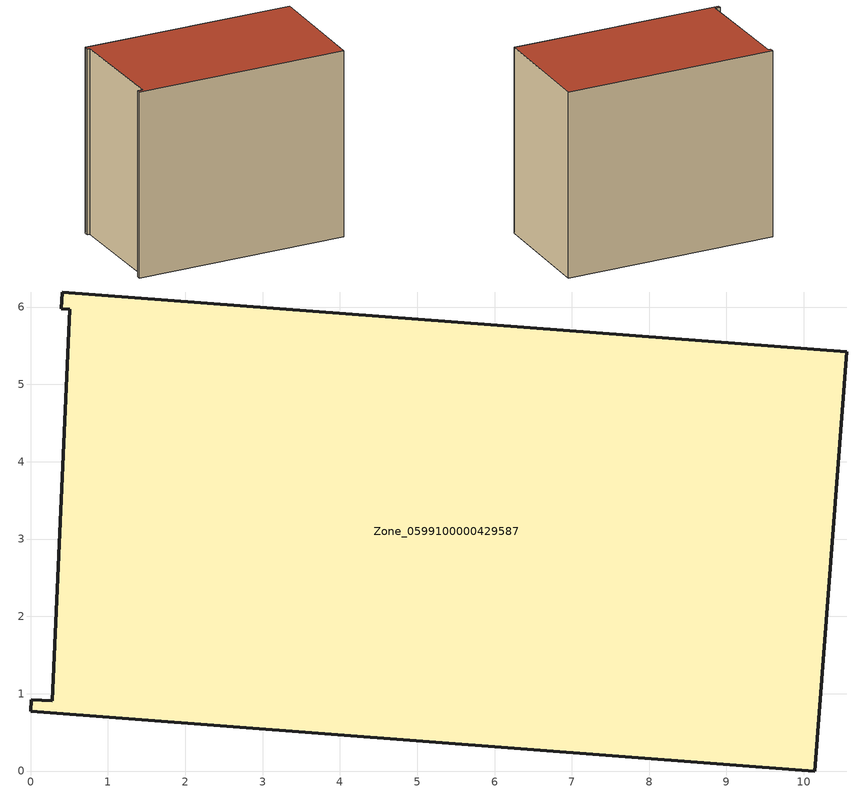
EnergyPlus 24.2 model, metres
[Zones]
Zone_0599100000429587
 floor ground (C_G): 0.01,0.92 0.28,0.91 0.51,5.97 0.4,5.98 0.41,6.2 10.56,5.42 10.14,0 0,0.77 z0
 wall outside (C_F): 10.56,5.42 0.41,6.2 0.4,5.98 0.51,5.97 0.28,0.91 0.01,0.92 0,0.77 10.14,0 10.56,5.42 z0:9.08
 roof outside (C_R): 0.28,0.91 0.01,0.92 0,0.77 10.14,0 10.56,5.42 0.41,6.2 0.4,5.98 0.51,5.97 z9.08
[BUILDING]
Pand.0599100000429587: North Axis=0; Terrain=City; Loads Convergence Tolerance Value=0.04; Temperature Convergence Tolerance Value=0.4; Solar Distribution=FullExterior; Maximum Number of Warmup Days=25; Minimum Number of Warmup Days=1
[Site:Location]
Rotterdam.The.Hague.AP_ZH_NLD Design_Conditions: Latitude=51.96; Longitude=4.45; Time Zone=1; Elevation=-4.5
[SITE:GROUNDTEMPERATURE:BUILDINGSURFACE]
18, 18, 18, 18, 18, 18, 18, 18, 18, 18, 18, 18
[MATERIAL] Thermal Absorptance=0.9; Solar Absorptance=0.7; Visible Absorptance=0.7
Name | Roughness | Thickness | Conductivity | Density | Specific Heat
G.TI.2006-2014 | MediumSmooth | 0.15 | 0.06 | 540 | 1210
F.TI.2006-2014 | Rough | 0.3 | 0.12 | 1920 | 840
R.TI.2006-2014 | MediumRough | 0.2 | 0.08 | 1500 | 1000
[CONSTRUCTION]
C_G: G.TI.2006-2014
C_F: F.TI.2006-2014
C_R: R.TI.2006-2014
[ZONE]
Zone_0599100000429587: Type=1; Multiplier=1; Ceiling Height=Autocalculate; Volume=Autocalculate; Floor Area=autocalculate; Part of Total Floor Area=Yes
[ZONEINFILTRATION:DESIGNFLOWRATE]
Infil_Zone_0599100000429587: Zone or ZoneList or Space or SpaceList=Zone_0599100000429587; Schedule=AlwaysOn; Design Flow Rate Calculation Method=Flow/Area; Flow Rate per Floor Area=0.0015; Constant Term Coefficient=1; Temperature Term Coefficient=0; Velocity Term Coefficient=0; Velocity Squared Term Coefficient=0
[HVACTEMPLATE:ZONE:IDEALLOADSAIRSYSTEM]
Zone_0599100000429587: Maximum Heating Supply Air Temperature=50; Minimum Cooling Supply Air Temperature=13; Maximum Heating Supply Air Humidity Ratio=0.0156; Minimum Cooling Supply Air Humidity Ratio=0.0077; Heating Limit=NoLimit; Cooling Limit=NoLimit; Dehumidification Control Type=ConstantSensibleHeatRatio; Cooling Sensible Heat Ratio=0.7; Dehumidification Setpoint=60; Humidification Control Type=None; Humidification Setpoint=30; Outdoor Air Method=None; Outdoor Air Flow Rate per Person=0.00944; Outdoor Air Flow Rate per Zone Floor Area=0; Outdoor Air Flow Rate per Zone=0; Demand Controlled Ventilation Type=None; Outdoor Air Economizer Type=NoEconomizer; Heat Recovery Type=None; Sensible Heat Recovery Effectiveness=0.7; Latent Heat Recovery Effectiveness=0.65
[ZONECONTROL:THERMOSTAT]
ThermostatControl_Zone_0599100000429587: Zone or ZoneList=Zone_0599100000429587; Control Type Schedule=DualSetpointControlType; Control 1=Thermostat_Zone_0599100000429587; Temperature Difference Between Cutout And Setpoint=0
[THERMOSTATSETPOINT:DUALSETPOINT]
Thermostat_Zone_0599100000429587: Heating Setpoint Temperature Schedule=HeatingSetpoint_Zone_0599100000429587; Cooling Setpoint Temperature Schedule=CoolingSetpoint_Zone_0599100000429587
[SCHEDULE:COMPACT]
HeatingSetpoint_Zone_0599100000429587: Through: 12/31, For: AllDays, Until: 24:00, 21
CoolingSetpoint_Zone_0599100000429587: Through: 12/31, For: AllDays, Until: 24:00, 24
DualSetpointControlType: Through: 12/31, For: AllDays, Until: 24:00, 4
AlwaysOn: Through: 12/31, For: AllDays, Until: 24:00, 1
